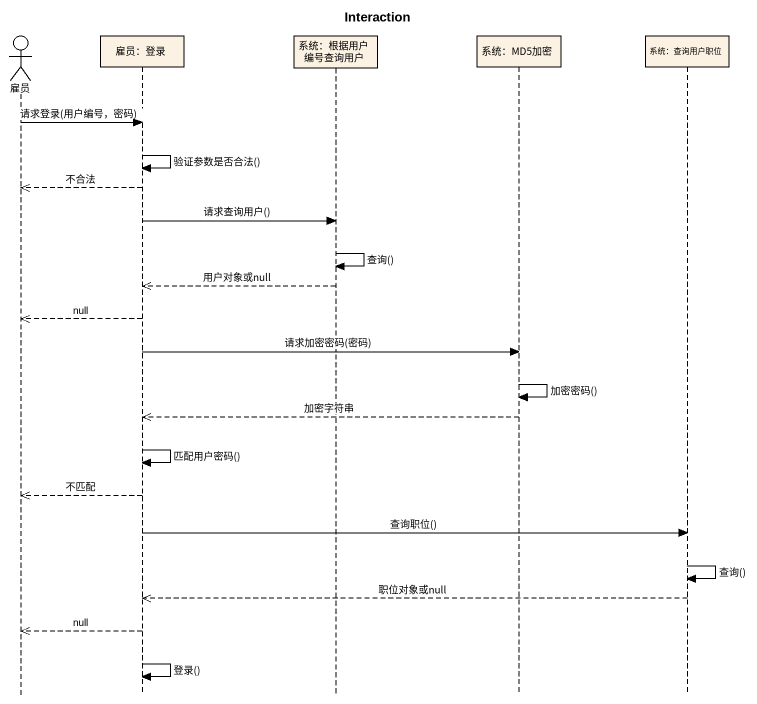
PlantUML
@startuml
title Interaction
hide footbox
actor 雇员
participant "雇员：登录" as 雇员_登录
participant "系统：根据用户编号查询用户" as 系统_根据用户编号查询用户
participant "系统：MD5加密" as 系统_MD5加密
participant "系统：查询用户职位" as 系统_查询用户职位

雇员 -> 雇员_登录 : 请求登录(用户编号，密码)
雇员_登录 -> 雇员_登录 : 验证参数是否合法()
雇员_登录 -->> 雇员 : 不合法
雇员_登录 -> 系统_根据用户编号查询用户 : 请求查询用户()
系统_根据用户编号查询用户 -> 系统_根据用户编号查询用户 : 查询()
系统_根据用户编号查询用户 -->> 雇员_登录 : 用户对象或null
雇员_登录 -->> 雇员 : null
雇员_登录 -> 系统_MD5加密 : 请求加密密码(密码)
系统_MD5加密 -> 系统_MD5加密 : 加密密码()
系统_MD5加密 -->> 雇员_登录 : 加密字符串
雇员_登录 -> 雇员_登录 : 匹配用户密码()
雇员_登录 -->> 雇员 : 不匹配
雇员_登录 -> 系统_查询用户职位 : 查询职位()
系统_查询用户职位 -> 系统_查询用户职位 : 查询()
系统_查询用户职位 -->> 雇员_登录 : 职位对象或null
雇员_登录 -->> 雇员 : null
雇员_登录 -> 雇员_登录 : 登录()
@enduml
